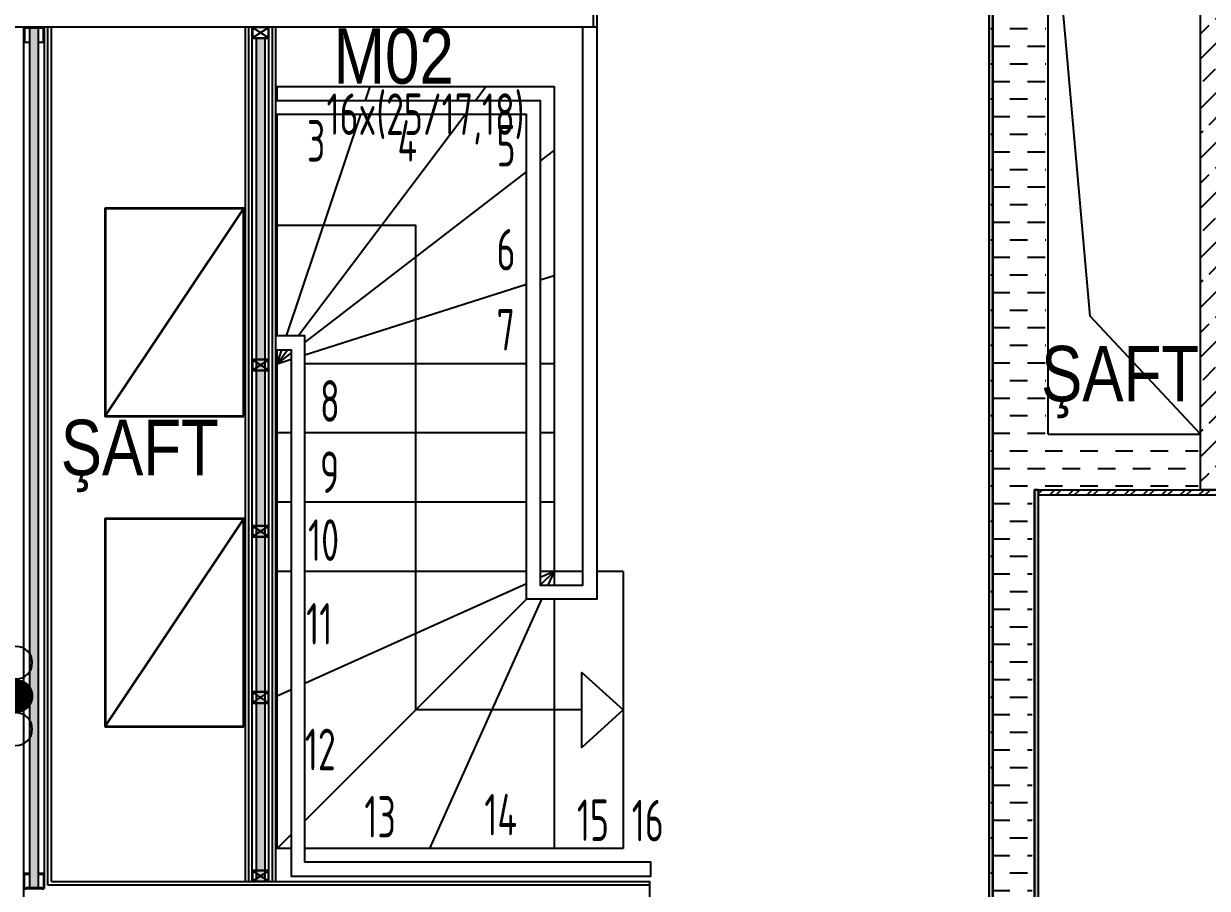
# Model space of a CAD drawing. Extents: x 58467 to 79089, y -33726 to -17391.
# Drawn here: x 75795.6 to 76223.1, y -19448 to -19135.8 of the extents above; entities that cross this region are included whole.
import ezdxf

# ---------------------------------------------------------------- set-up
doc = ezdxf.new("R2010")
doc.units = 0
doc.header["$LTSCALE"] = 100
doc.linetypes.add('DASHDOT', pattern=[1, 0.5, -0.25, 0, -0.25])
doc.layers.add('+ENTE-HVAC-DONUS KANALI', color=202, linetype='Continuous', lineweight=35)
doc.layers.add('+ENTE-HVAC-VERIS KANALI', color=150, linetype='Continuous', lineweight=35)
for name, color, linetype in [('BA_clad-stone', 21, 'Continuous'), ('BA_elev2', 9, 'Continuous'), ('BA_hatch', 137, 'Continuous'), ('BA_hatch_conc', 223, 'Continuous'), ('BA_mat_insul', 8, 'Continuous'), ('BA_mat_metal', 122, 'Continuous'), ('BA_mat_mortar', 145, 'Continuous'), ('BA_railing', 93, 'Continuous'), ('BA_stair', 3, 'Continuous'), ('BA_str_conc', 6, 'Continuous'), ('BA_symbol', 8, 'Continuous'), ('BA_text_material', 12, 'Continuous'), ('BA_wall', 4, 'Continuous'), ('BA_wall_gyps', 45, 'Continuous'), ('S2000-019 Su Tes İşaretler', 5, 'Continuous'), ('SIH', 4, 'Continuous'), ('wall', 4, 'Continuous')]:
    doc.layers.add(name, color=color, linetype=linetype)
doc.styles.add('text2', font='arial.ttf', dxfattribs={"width": 0.8})
doc.styles.add('text3', font='geniso.shx', dxfattribs={"width": 0.7})
pattern_1 = [(37.5, (32883.7307, 12448.2046), (-0.080001565, 2.44706619), [0, -1.9304, 0, -2.159, 0, -2.06375]), (7.5, (32883.7307, 12448.2046), (2.24761642, 3.5841255), [0, -1.0414, 0, -1.7399, 0, -0.66675]), (327.5, (32882.1686, 12448.2046), (3.95496185, 0.00718592), [0, -0.635, 0, -2.286, 0, -2.9845]), (317.5, (32882.1686, 12448.2046), (3.81778226, 1.11464662), [0, -0.3175, 0, -1.4986, 0, -1.7145])]

# ---------------------------------------------------------------- blocks, each defined once
blk = doc.blocks.new('6. KAT STR REV')
at = {"layer": 'BA_hatch_conc'}
h = blk.add_hatch(dxfattribs=at)
h.set_pattern_fill('ANSI33', color=256, scale=2, style=0)
h.set_pattern_definition([(45, (60, -334.002), (-8.980256, 8.980256), []), (45, (68.98, -334.002), (-8.980256, 8.980256), [6.35, -3.175])])
h.paths.add_polyline_path([(32896.9, -31498.23), (32916.9, -31498.23), (32916.9, -31752.27), (32896.9, -31752.27)])
at = {"layer": 'BA_str_conc'}
blk.add_lwpolyline([(32896.9, -31498.23), (32916.9, -31498.23), (32916.9, -31752.27), (32896.9, -31752.27)], close=True, dxfattribs=at)
blk = doc.blocks.new('40.60')
at = {"layer": 'BA_elev2'}
for p, q in [((84710.32, -47406.81), (84714.08, -47412.57)), ((84710.32, -47412.57), (84714.08, -47406.81))]:
    blk.add_line(p, q, dxfattribs=at)
at = {"layer": 'BA_mat_metal'}
for points in [[(84710.2, -47406.69), (84714.2, -47406.69), (84714.2, -47412.69), (84710.2, -47412.69)], [(84710.32, -47406.81), (84714.08, -47406.81), (84714.08, -47412.57), (84710.32, -47412.57)]]:
    blk.add_lwpolyline(points, close=True, dxfattribs=at)
blk = doc.blocks.new('ETGY')
at = {"layer": 'BA_railing'}
for points in [[(43002.95, -31611.77), (43098.45, -31611.77), (43098.45, -31786.77), (43113.85, -31786.77), (43113.85, -31585.27)], [(43118.85, -31585.27), (43118.85, -31791.77), (43093.45, -31791.77), (43093.45, -31616.77), (43002.95, -31616.77)], [(43002.95, -31701.77), (43008.45, -31701.77), (43008.45, -31891.77), (43138.44, -31891.77), (43138.44, -31886.77), (43013.45, -31886.77), (43013.45, -31696.77), (43002.95, -31696.77)]]:
    blk.add_lwpolyline(points, dxfattribs=at)
at = {"layer": 'BA_stair'}
for p, q in [((43035.41, -31611.77), (43037.09, -31606.77)), ((43075.09, -31611.77), (43078.86, -31606.77)), ((43103.45, -31606.77), (43103.45, -31786.77)), ((43006.81, -31696.77), (43033.72, -31616.77)), ((43010.99, -31696.77), (43071.32, -31616.77)), ((43098.45, -31633.71), (43103.45, -31629.87)), ((43013.45, -31699.07), (43093.45, -31637.56)), ((43098.45, -31676.51), (43103.45, -31674.92)), ((43013.45, -31703.58), (43093.45, -31678.1)), ((43003.45, -31706.77), (43007.22, -31701.77)), ((43003.45, -31706.77), (43005.13, -31701.77)), ((43003.45, -31706.77), (43008.45, -31702.92)), ((43003.45, -31706.77), (43008.45, -31705.17)), ((43093.45, -31706.77), (43013.45, -31706.77)), ((43103.45, -31706.77), (43098.45, -31706.77)), ((43008.45, -31731.77), (43003.45, -31731.77)), ((43093.45, -31731.77), (43013.45, -31731.77)), ((43103.45, -31731.77), (43098.45, -31731.77)), ((43008.45, -31756.77), (43003.45, -31756.77)), ((43093.45, -31756.77), (43013.45, -31756.77)), ((43103.45, -31756.77), (43098.45, -31756.77)), ((43008.45, -31781.77), (43003.45, -31781.77)), ((43093.45, -31781.77), (43013.45, -31781.77)), ((43103.45, -31781.77), (43098.45, -31781.77)), ((43103.45, -31781.77), (43098.45, -31786.77)), ((43103.45, -31781.77), (43098.45, -31784.02)), ((43103.45, -31781.77), (43101.2, -31786.77)), ((43128.45, -31781.77), (43128.45, -31881.77)), ((43093.45, -31786.27), (43013.45, -31822.27)), ((43093.45, -31791.77), (43013.45, -31871.77)), ((43098.95, -31791.77), (43058.45, -31881.77)), ((43103.45, -31791.77), (43103.45, -31881.77)), ((43008.45, -31824.52), (43003.45, -31826.77)), ((43008.45, -31876.77), (43003.45, -31881.77))]:
    blk.add_line(p, q, dxfattribs=at)
for points in [[(43002.95, -31606.77), (43103.45, -31606.77)], [(43003.45, -31611.77), (43003.45, -31606.77)], [(43003.45, -31696.77), (43003.45, -31616.77)], [(43008.45, -31881.77), (43003.45, -31881.77), (43003.45, -31701.77)], [(43113.85, -31781.77), (43103.45, -31781.77)], [(43128.45, -31781.77), (43118.85, -31781.77)], [(43128.45, -31881.77), (43013.45, -31881.77)]]:
    blk.add_lwpolyline(points, dxfattribs=at)
at = {"layer": 'BA_stair', "color": 8}
blk.add_lwpolyline([(43003.45, -31656.77), (43053.45, -31656.77), (43053.45, -31831.61), (43113.45, -31831.61)], dxfattribs=at)
blk.add_lwpolyline([(43128.45, -31831.77), (43113.45, -31845.27), (43113.45, -31818.27)], close=True, dxfattribs=at)
at = {"layer": 'BA_stair', "color": 9, "style": 'text3', "width": 0.7}
for s, p in [('3', (43014.21, -31633.85)), ('4', (43046.9, -31633.85)), ('5', (43082.71, -31635.58)), ('6', (43082.71, -31673.12)), ('7', (43082.71, -31702.05)), ('8', (43018.93, -31727.75)), ('9', (43018.93, -31753.45)), ('10', (43014.63, -31777.97)), ('11', (43013.93, -31808.18)), ('12', (43013.45, -31853.55)), ('13', (43034.96, -31877.83)), ('14', (43078.29, -31877.06)), ('15', (43111.71, -31879.07)), ('16', (43131.52, -31879.22))]:
    blk.add_text(s, height=15, dxfattribs=at).set_placement(p)
blk = doc.blocks.new('A$C7E7D3E18')
at = {"layer": 'SIH', "linetype": 'Continuous', "const_width": 6}
blk.add_lwpolyline([(3, 6, 1), (9, 6, 1)], format="xyb", close=True, dxfattribs=at)
blk = doc.blocks.new('A$C6E87713E')
at = {"layer": 'S2000-019 Su Tes İşaretler'}
for centre in [(5.89, 6.3), (29.89, 6.3)]:
    blk.add_circle(centre, 5.89, dxfattribs=at)
blk.add_blockref('A$C7E7D3E18', (11.95, 0))

msp = doc.modelspace()

# ---------------------------------------------------------------- hatches: boundary and pattern name
at = {"layer": 'BA_hatch', "ltscale": 0.5}
h = msp.add_hatch(dxfattribs=at)
h.set_pattern_fill('DASH', color=256, scale=2, style=0)
h.set_pattern_definition([(0, (32882.8874, 12447.2774), (6.35, 6.35), [6.35, -6.35])])
h.paths.add_polyline_path([(76164.84, -19102.49), (76144.84, -19102.49), (76144.84, -19519.99), (76159.84, -19519.99), (76159.84, -19304.99), (76219.84, -19304.99), (76219.84, -19284.99), (76164.84, -19284.99)])
h.paths.add_polyline_path([(76172.34, -19070.96), (76172.34, -19050.96), (76144.84, -19050.96), (76144.84, -19074.99), (76164.84, -19074.99), (76164.84, -19070.96)])
h.paths.add_polyline_path([(76212.34, -19050.96), (76212.34, -19070.96), (76219.84, -19070.96), (76219.84, -19050.96)])
at = {"layer": 'BA_hatch'}
h = msp.add_hatch(dxfattribs=at)
h.set_pattern_fill('AR-SAND', color=256, scale=0.05, style=0)
h.set_pattern_definition(pattern_1)
h.paths.add_polyline_path([(76145.69, -19519.06), (76145.69, -19101.56), (76144.19, -19101.56), (76144.19, -19519.06)])
h = msp.add_hatch(dxfattribs=at)
h.set_pattern_fill('AR-SAND', color=256, scale=0.05, style=0)
h.set_pattern_definition(pattern_1)
h.paths.add_polyline_path([(76162.19, -19304.06), (76160.69, -19304.06), (76160.69, -19519.06), (76162.19, -19519.06), (76162.19, -19305.56)])
h = msp.add_hatch(dxfattribs=at)
h.set_pattern_fill('ANSI32', color=256, scale=0.5, style=0)
h.set_pattern_definition([(45, (53601.0393, 12448.2046), (-3.36759605, 3.36759605), []), (45, (53603.2844, 12448.2046), (-3.36759605, 3.36759605), [])])
h.paths.add_polyline_path([(76162.19, -19304.06), (76296.69, -19304.06), (76296.69, -19306.06), (76162.19, -19306.06)])
at = {"layer": 'BA_mat_insul'}
h = msp.add_hatch(dxfattribs=at)
h.set_pattern_fill('HONEY', color=256, scale=0.2)
h.set_pattern_definition([(360, (53948.9473, -15741.3872), (0.9525, 0.549926129), [0.635, -1.27]), (120, (53948.9473, -15741.3872), (-0.952499998, 0.549926133), [0.635, -1.27]), (60, (53948.9473, -15741.3872), (2e-09, 1.099852262), [-1.27, 0.635])])
h.paths.add_polyline_path([(75797.91, -19137.06), (75800.91, -19137.06), (75800.91, -19447.86), (75797.91, -19447.86)])
h = msp.add_hatch(dxfattribs=at)
h.set_pattern_fill('HONEY', color=256, scale=0.2)
h.set_pattern_definition([(360, (54030.726, -15745.3872), (0.9525, 0.549926129), [0.635, -1.27]), (120, (54030.726, -15745.3872), (-0.952499998, 0.549926133), [0.635, -1.27]), (60, (54030.726, -15745.3872), (2e-09, 1.099852262), [-1.27, 0.635])])
h.paths.add_polyline_path([(75879.69, -19141.06), (75882.69, -19141.06), (75882.69, -19445.56), (75879.69, -19445.56)])

# ---------------------------------------------------------------- linework, layer by layer
at = {"layer": '+ENTE-HVAC-DONUS KANALI'}
msp.add_lwpolyline([(75875.09, -19389.56), (75875.09, -19314.56), (75825.09, -19314.56), (75825.09, -19389.56)], close=True, dxfattribs=at)
msp.add_lwpolyline([(75825.09, -19389.56), (75875.09, -19314.56)], dxfattribs=at)
at = {"layer": '+ENTE-HVAC-VERIS KANALI'}
msp.add_lwpolyline([(75875.09, -19277.56), (75875.09, -19202.56), (75825.09, -19202.56), (75825.09, -19277.56)], close=True, dxfattribs=at)
msp.add_lwpolyline([(75825.09, -19277.56), (75875.09, -19202.56)], dxfattribs=at)
at = {"layer": 'BA_clad-stone'}
msp.add_lwpolyline([(76162.19, -19304.06), (76296.69, -19304.06), (76296.69, -19306.06), (76162.19, -19306.06)], close=True, dxfattribs=at)
at = {"layer": 'BA_mat_insul'}
for points in [[(75797.91, -19137.06), (75800.91, -19137.06), (75800.91, -19447.86), (75797.91, -19447.86)], [(75879.69, -19141.06), (75882.69, -19141.06), (75882.69, -19445.56), (75879.69, -19445.56)]]:
    msp.add_lwpolyline(points, close=True, dxfattribs=at)
at = {"layer": 'BA_mat_metal', "extrusion": (-1.93599e-08, 1.37824e-23, 1), "elevation": 0}
msp.add_lwpolyline([(75799.37, -19137.36), (75802.13, -19137.36, -0.489779), (75802.97, -19137.38), (75802.97, -19142.48, -0.414214), (75802.77, -19142.68), (75801.3, -19142.68), (75801.3, -19142.53), (75802.77, -19142.53, 0.414214), (75802.82, -19142.48), (75802.82, -19137.44, 0.506966), (75802.21, -19137.51), (75799.37, -19137.51), (75796.53, -19137.51, 0.506966), (75795.92, -19137.44), (75795.92, -19142.48, 0.414214), (75795.97, -19142.53), (75797.45, -19142.53), (75797.45, -19142.68), (75795.97, -19142.68, -0.414214), (75795.77, -19142.48), (75795.77, -19137.38, -0.489779), (75796.61, -19137.36)], format="xyb", close=True, dxfattribs=at)
at = {"layer": 'BA_mat_metal', "extrusion": (-1.93599e-08, -1.37824e-23, 1), "elevation": 0}
msp.add_lwpolyline([(75799.37, -19447.97), (75802.13, -19447.97, 0.489779), (75802.97, -19447.95), (75802.97, -19442.85, 0.414214), (75802.77, -19442.65), (75801.3, -19442.65), (75801.3, -19442.8), (75802.77, -19442.8, -0.414214), (75802.82, -19442.85), (75802.82, -19447.9, -0.506966), (75802.21, -19447.82), (75799.37, -19447.82), (75796.53, -19447.82, -0.506966), (75795.92, -19447.9), (75795.92, -19442.85, -0.414214), (75795.97, -19442.8), (75797.45, -19442.8), (75797.45, -19442.65), (75795.97, -19442.65, 0.414214), (75795.77, -19442.85), (75795.77, -19447.95, 0.489779), (75796.61, -19447.97)], format="xyb", close=True, dxfattribs=at)
at = {"layer": 'BA_mat_mortar'}
for points in [[(76145.69, -19519.06), (76145.69, -19101.56), (76144.19, -19101.56), (76144.19, -19519.06), (76145.69, -19519.06)], [(76162.19, -19304.06), (76160.69, -19304.06), (76160.69, -19519.06), (76162.19, -19519.06), (76162.19, -19305.56), (76162.19, -19305.56), (76162.19, -19304.06)]]:
    msp.add_lwpolyline(points, dxfattribs=at)
at = {"layer": 'BA_symbol'}
msp.add_lwpolyline([(76220.69, -19284.06), (76180.77, -19241.45), (76165.69, -19070.03)], dxfattribs=at)
at = {"layer": 'BA_wall'}
for p, q in [((76165.69, -19284.06), (76165.69, -19070.03)), ((76160.69, -19519.06), (76160.69, -19304.06))]:
    msp.add_line(p, q, dxfattribs=at)
for points in [[(76145.69, -19101.56), (76145.69, -19519.06)], [(76165.69, -19284.06), (76220.69, -19284.06)], [(76160.69, -19304.06), (76220.69, -19304.06)]]:
    msp.add_lwpolyline(points, dxfattribs=at)
at = {"layer": 'BA_wall_gyps'}
for p, q in [((75795.66, -19456.81), (75795.66, -19137.06)), ((75803.16, -19448.06), (75803.16, -19137.06)), ((76002.59, -19137.06), (75804.41, -19137.06)), ((75804.41, -19446.81), (75804.41, -19137.06)), ((75805.66, -19445.56), (75805.66, -19137.06)), ((75875.69, -19445.56), (75875.69, -19137.06)), ((75876.94, -19445.56), (75876.94, -19137.06)), ((75878.19, -19445.56), (75878.19, -19137.06)), ((75884.19, -19445.56), (75884.19, -19137.06)), ((75885.44, -19445.56), (75885.44, -19137.06)), ((75886.69, -19445.56), (75886.69, -19137.06)), ((76021.67, -19446.81), (75804.41, -19446.81))]:
    msp.add_line(p, q, dxfattribs=at)
for points in [[(76001.34, -19126.06), (76001.34, -19137.06)], [(76002.59, -19126.06), (76002.59, -19137.06)], [(76001.34, -19137.06), (75508.67, -19137.06)], [(75805.66, -19445.56), (76021.67, -19445.56), (76021.67, -19628.86)]]:
    msp.add_lwpolyline(points, dxfattribs=at)

# ---------------------------------------------------------------- block references
at = {"layer": 'BA_mat_metal', "xscale": -1, "rotation": 270}
for p in [(123290.87, -103851.27), (123290.87, -103971.27), (123290.87, -104031.27), (123290.87, -104091.27), (123290.87, -104155.76)]:
    msp.add_blockref('40.60', p, dxfattribs=at)
at = {"layer": 'BA_stair', "color": 7}
msp.add_blockref('ETGY', (32883.73, 12448.2), dxfattribs=at)
at = {"layer": 'BA_str_conc'}
msp.add_blockref('6. KAT STR REV', (43323.79, 12448.2), dxfattribs=at)
at = {"layer": 'wall', "color": 0, "linetype": 'DASHDOT', "xscale": -1, "rotation": 90}
msp.add_blockref('A$C6E87713E', (75799.16, -19360.61), dxfattribs=at)

# ---------------------------------------------------------------- texts
at = {"layer": 'BA_stair', "color": 9}
for s, height, style, width, p in [('M02', 20, 'text2', 0.8, (75907.51, -19157.48)), ('16x(25/17,18)', 15, 'text3', 0.7, (75905.03, -19176.01))]:
    msp.add_text(s, height=height, dxfattribs=dict(at, style=style, width=width)).set_placement(p)
at = {"layer": 'BA_text_material', "style": 'text2', "width": 0.8}
for p in [(76163.06, -19272.15), (75809.01, -19298.82)]:
    msp.add_text('ŞAFT', height=20, dxfattribs=at).set_placement(p)

doc.saveas('drawing.dxf')
